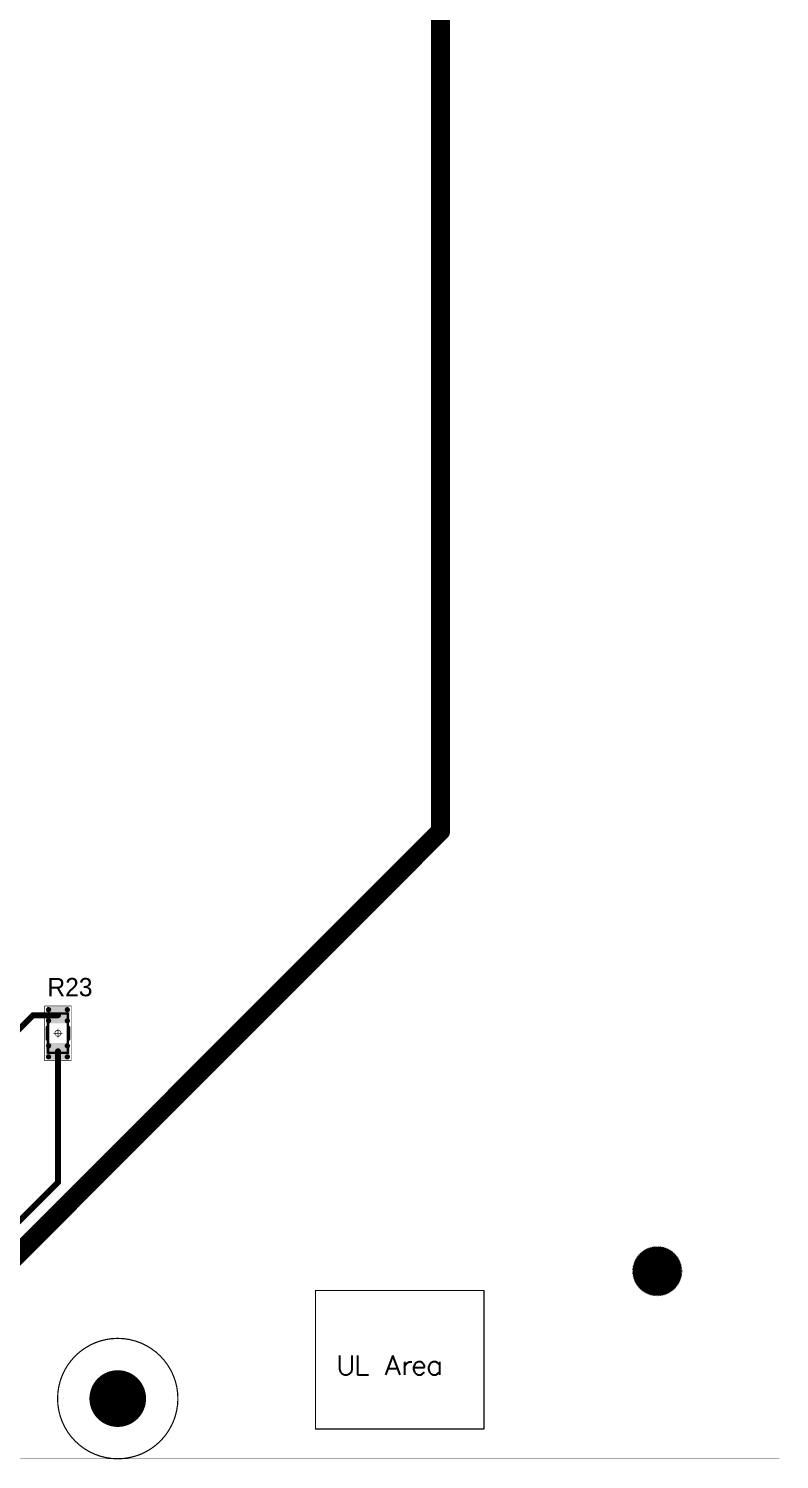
# Model space of a CAD drawing. Header units: millimetres. Extents: x 0 to 775, y 25 to 939.
# Drawn here: x 247.5 to 309.9, y 25.3 to 144.2 of the extents above; entities that cross this region are included whole.
import ezdxf

# ---------------------------------------------------------------- set-up
doc = ezdxf.new("R2010")
doc.units = ezdxf.units.MM
for name, color, linetype in [('BottomLayer', 5, 'Continuous'), ('BottomSolder', 6, 'Continuous'), ('Mechanical11', 56, 'Continuous'), ('Mechanical13', 56, 'Continuous'), ('Mechanical15', 56, 'Continuous'), ('Mechanical3', 76, 'Continuous'), ('Mechanical9', 56, 'Continuous'), ('MultiLayer', 9, 'Continuous'), ('TopLayer', 1, 'Continuous'), ('TopOverlay', 2, 'Continuous'), ('TopPaste', 8, 'Continuous'), ('TopSolder', 216, 'Continuous')]:
    doc.layers.add(name, color=color, linetype=linetype)

# ---------------------------------------------------------------- blocks, each defined once
blk = doc.blocks.new('RC1206S_71')
at = {"layer": 'Mechanical13', "const_width": 0.2}
for points in [[(-1.63, -0.83), (-1.63, 0.82)], [(1.63, 0.82), (-1.63, 0.82)], [(1.63, -0.83), (1.63, 0.82)], [(1.63, -0.83), (-1.63, -0.83)]]:
    blk.add_lwpolyline(points, dxfattribs=at)
at = {"layer": 'Mechanical13', "const_width": 0.1}
for points in [[(-1.68, 0.82, 1), (-1.58, 0.82, 1)], [(-1.68, 0.82, 1), (-1.58, 0.82, 1)], [(1.58, 0.82, 1), (1.68, 0.82, 1)], [(1.58, 0.82, 1), (1.68, 0.82, 1)], [(-1.68, -0.83, 1), (-1.58, -0.83, 1)], [(-1.68, -0.83, 1), (-1.58, -0.83, 1)], [(1.58, -0.83, 1), (1.68, -0.83, 1)], [(1.58, -0.83, 1), (1.68, -0.83, 1)]]:
    blk.add_lwpolyline(points, format="xyb", close=True, dxfattribs=at)
at = {"layer": 'Mechanical15', "const_width": 0.05}
for points in [[(-2.27, -1.1), (-2.27, 1.1)], [(2.27, 1.1), (-2.27, 1.1)], [(0.35, 0), (-0.35, 0)], [(0, -0.35), (0, 0.35)], [(2.27, -1.1), (2.27, 1.1)], [(2.27, -1.1), (-2.27, -1.1)]]:
    blk.add_lwpolyline(points, dxfattribs=at)
at = {"layer": 'Mechanical15'}
for points, const_width in [([(-2.29, 1.1, 1), (-2.26, 1.1, 1)], 0.025), ([(-2.29, 1.1, 1), (-2.26, 1.1, 1)], 0.025), ([(-0.36, 0, 1), (-0.34, 0, 1)], 0.025), ([(0.25, 0, 1), (-0.25, 0, 1)], 0.05), ([(-0.26, 0, 1), (-0.24, 0, 1)], 0.025), ([(-0.01, 0.35, 1), (0.01, 0.35, 1)], 0.025), ([(0.24, 0, 1), (0.26, 0, 1)], 0.025), ([(0.34, 0, 1), (0.36, 0, 1)], 0.025), ([(2.26, 1.1, 1), (2.29, 1.1, 1)], 0.025), ([(2.26, 1.1, 1), (2.29, 1.1, 1)], 0.025), ([(-2.29, -1.1, 1), (-2.26, -1.1, 1)], 0.025), ([(-2.29, -1.1, 1), (-2.26, -1.1, 1)], 0.025), ([(-0.01, -0.35, 1), (0.01, -0.35, 1)], 0.025), ([(2.26, -1.1, 1), (2.29, -1.1, 1)], 0.025), ([(2.26, -1.1, 1), (2.29, -1.1, 1)], 0.025)]:
    blk.add_lwpolyline(points, format="xyb", close=True, dxfattribs=dict(at, const_width=const_width))
at = {"layer": 'TopLayer', "const_width": 0.115}
for points in [[(-2.02, 0.78, 1), (-1.9, 0.78, 1)], [(-1.1, 0.78, 1), (-0.98, 0.78, 1)], [(0.98, 0.78, 1), (1.1, 0.78, 1)], [(1.9, 0.78, 1), (2.02, 0.78, 1)], [(-2.02, -0.78, 1), (-1.9, -0.78, 1)], [(-1.1, -0.78, 1), (-0.98, -0.78, 1)], [(0.98, -0.78, 1), (1.1, -0.78, 1)], [(1.9, -0.78, 1), (2.02, -0.78, 1)]]:
    blk.add_lwpolyline(points, format="xyb", close=True, dxfattribs=at)
at = {"layer": 'TopLayer'}
for points in [[(-2.08, -0.78), (-0.93, -0.78), (-2.08, 0.78), (-0.93, 0.78)], [(-1.96, -0.9), (-1.04, -0.9), (-1.96, 0.9), (-1.04, 0.9)], [(0.93, -0.78), (2.08, -0.78), (0.93, 0.78), (2.08, 0.78)], [(1.04, -0.9), (1.96, -0.9), (1.04, 0.9), (1.96, 0.9)]]:
    blk.add_solid(points, dxfattribs=at)
at = {"layer": 'TopOverlay', "const_width": 0.25}
for points in [[(0.5, 0.9), (-0.5, 0.9)], [(0.5, -0.9), (-0.5, -0.9)]]:
    blk.add_lwpolyline(points, dxfattribs=at)
at = {"layer": 'TopOverlay', "const_width": 0.125}
for points in [[(-0.56, 0.9, 1), (-0.44, 0.9, 1)], [(0.44, 0.9, 1), (0.56, 0.9, 1)], [(-0.56, -0.9, 1), (-0.44, -0.9, 1)], [(0.44, -0.9, 1), (0.56, -0.9, 1)]]:
    blk.add_lwpolyline(points, format="xyb", close=True, dxfattribs=at)
at = {"layer": 'TopPaste', "const_width": 0.09}
for points in [[(-2, 0.78, 1), (-1.92, 0.78, 1)], [(-1.09, 0.78, 1), (-1, 0.78, 1)], [(1, 0.78, 1), (1.09, 0.78, 1)], [(1.92, 0.78, 1), (2, 0.78, 1)], [(-2, -0.78, 1), (-1.92, -0.78, 1)], [(-1.09, -0.78, 1), (-1, -0.78, 1)], [(1, -0.78, 1), (1.09, -0.78, 1)], [(1.92, -0.78, 1), (2, -0.78, 1)]]:
    blk.add_lwpolyline(points, format="xyb", close=True, dxfattribs=at)
at = {"layer": 'TopPaste'}
for points in [[(-2.05, -0.78), (-0.95, -0.78), (-2.05, 0.78), (-0.95, 0.78)], [(-1.96, -0.87), (-1.04, -0.87), (-1.96, 0.87), (-1.04, 0.87)], [(0.95, -0.78), (2.05, -0.78), (0.95, 0.78), (2.05, 0.78)], [(1.04, -0.87), (1.96, -0.87), (1.04, 0.87), (1.96, 0.87)]]:
    blk.add_solid(points, dxfattribs=at)
at = {"layer": 'TopSolder', "const_width": 0.215}
for points in [[(-2.07, 0.78, 1), (-1.85, 0.78, 1)], [(-1.15, 0.78, 1), (-0.93, 0.78, 1)], [(0.93, 0.78, 1), (1.15, 0.78, 1)], [(1.85, 0.78, 1), (2.07, 0.78, 1)], [(-2.07, -0.78, 1), (-1.85, -0.78, 1)], [(-1.15, -0.78, 1), (-0.93, -0.78, 1)], [(0.93, -0.78, 1), (1.15, -0.78, 1)], [(1.85, -0.78, 1), (2.07, -0.78, 1)]]:
    blk.add_lwpolyline(points, format="xyb", close=True, dxfattribs=at)
at = {"layer": 'TopSolder'}
for points in [[(-2.18, -0.78), (-0.83, -0.78), (-2.18, 0.78), (-0.83, 0.78)], [(-1.96, -1), (-1.04, -1), (-1.96, 1), (-1.04, 1)], [(0.82, -0.78), (2.18, -0.78), (0.82, 0.78), (2.18, 0.78)], [(1.04, -1), (1.96, -1), (1.04, 1), (1.96, 1)]]:
    blk.add_solid(points, dxfattribs=at)
blk = doc.blocks.new('DRILL4_3_163')
at = {"layer": 'BottomLayer', "const_width": 2.25}
blk.add_lwpolyline([(-1.12, 0, 1), (1.12, 0, 1)], format="xyb", close=True, dxfattribs=at)
at = {"layer": 'BottomSolder', "const_width": 2.35}
blk.add_lwpolyline([(-1.18, 0, 1), (1.18, 0, 1)], format="xyb", close=True, dxfattribs=at)
at = {"layer": 'MultiLayer', "const_width": 2.25}
blk.add_lwpolyline([(-1.12, 0, 1), (1.12, 0, 1)], format="xyb", close=True, dxfattribs=at)
at = {"layer": 'TopLayer', "const_width": 2.25}
blk.add_lwpolyline([(-1.12, 0, 1), (1.12, 0, 1)], format="xyb", close=True, dxfattribs=at)
at = {"layer": 'TopOverlay'}
for points, const_width in [([(5, 0, 1), (-5, 0, 1)], 0.1), ([(-5.02, 0, 1), (-4.98, 0, 1)], 0.05), ([(4.98, 0, 1), (5.02, 0, 1)], 0.05)]:
    blk.add_lwpolyline(points, format="xyb", close=True, dxfattribs=dict(at, const_width=const_width))
at = {"layer": 'TopSolder', "const_width": 2.35}
blk.add_lwpolyline([(-1.18, 0, 1), (1.18, 0, 1)], format="xyb", close=True, dxfattribs=at)

msp = doc.modelspace()

# ---------------------------------------------------------------- linework, layer by layer
at = {"layer": 'Mechanical11'}
for p, q in [((273.34, 33.97), (273.34, 32.83)), ((274.39, 32.83), (274.39, 33.97)), ((274.83, 33.97), (274.83, 32.38)), ((277.77, 33.97), (277.16, 32.38)), ((278.37, 32.38), (277.77, 33.97)), ((278.74, 33.44), (278.74, 32.38)), ((278.82, 33.21), (278.97, 33.36)), ((278.97, 33.36), (279.12, 33.44)), ((279.12, 33.44), (279.35, 33.44)), ((279.72, 33.36), (279.56, 33.21)), ((279.87, 33.44), (279.72, 33.36)), ((280.09, 33.44), (279.87, 33.44)), ((280.24, 33.36), (280.09, 33.44)), ((280.32, 33.28), (280.24, 33.36)), ((280.4, 33.13), (280.32, 33.28)), ((280.96, 33.36), (280.81, 33.21)), ((281.11, 33.44), (280.96, 33.36)), ((281.34, 33.44), (281.11, 33.44)), ((281.49, 33.36), (281.34, 33.44)), ((281.64, 33.21), (281.49, 33.36)), ((281.64, 33.44), (281.64, 32.38)), ((273.34, 32.83), (273.41, 32.6)), ((273.41, 32.6), (273.56, 32.45)), ((273.56, 32.45), (273.79, 32.38)), ((273.79, 32.38), (273.94, 32.38)), ((273.94, 32.38), (274.17, 32.45)), ((274.17, 32.45), (274.32, 32.6)), ((274.32, 32.6), (274.39, 32.83)), ((274.83, 32.38), (275.74, 32.38)), ((277.39, 32.91), (278.14, 32.91)), ((278.74, 32.98), (278.82, 33.21)), ((279.56, 33.21), (279.49, 32.98)), ((279.49, 32.98), (280.4, 32.98)), ((279.49, 32.98), (279.49, 32.83)), ((279.49, 32.83), (279.56, 32.6)), ((279.56, 32.6), (279.72, 32.45)), ((279.72, 32.45), (279.87, 32.38)), ((279.87, 32.38), (280.09, 32.38)), ((280.09, 32.38), (280.24, 32.45)), ((280.24, 32.45), (280.4, 32.6)), ((280.4, 32.98), (280.4, 33.13)), ((280.81, 33.21), (280.74, 32.98)), ((280.74, 32.98), (280.74, 32.83)), ((280.74, 32.83), (280.81, 32.6)), ((280.81, 32.6), (280.96, 32.45)), ((280.96, 32.45), (281.11, 32.38)), ((281.11, 32.38), (281.34, 32.38)), ((281.34, 32.38), (281.49, 32.45)), ((281.49, 32.45), (281.64, 32.6))]:
    msp.add_line(p, q, dxfattribs=at)
at = {"layer": 'Mechanical11', "const_width": 0.1}
for points in [[(271.34, 27.88), (271.34, 39.38)], [(271.34, 39.38), (285.34, 39.38)], [(285.34, 27.88), (285.34, 39.38)], [(271.34, 27.88), (285.34, 27.88)]]:
    msp.add_lwpolyline(points, dxfattribs=at)
at = {"layer": 'Mechanical11', "const_width": 0.05}
for points in [[(271.31, 39.38, 1), (271.36, 39.38, 1)], [(271.31, 39.38, 1), (271.36, 39.38, 1)], [(285.31, 39.38, 1), (285.36, 39.38, 1)], [(285.31, 39.38, 1), (285.36, 39.38, 1)], [(271.31, 27.88, 1), (271.36, 27.88, 1)], [(271.31, 27.88, 1), (271.36, 27.88, 1)], [(285.31, 27.88, 1), (285.36, 27.88, 1)], [(285.31, 27.88, 1), (285.36, 27.88, 1)]]:
    msp.add_lwpolyline(points, format="xyb", close=True, dxfattribs=at)
at = {"layer": 'Mechanical3', "const_width": 0.01}
for points in [[(309.9, 25.4), (309.9, 215.4)], [(25.4, 25.4), (309.9, 25.4)]]:
    msp.add_lwpolyline(points, dxfattribs=at)
at = {"layer": 'Mechanical3', "const_width": 0.005}
msp.add_lwpolyline([(309.9, 25.4, 1), (309.9, 25.4, 1)], format="xyb", close=True, dxfattribs=at)
msp.add_lwpolyline([(309.9, 25.4, 1), (309.9, 25.4, 1)], format="xyb", close=True, dxfattribs=at)
at = {"layer": 'Mechanical9', "const_width": 0.0127}
for points in [[(254.9, 25.76), (254.9, 35.03)], [(254.9, 25.76), (254.9, 35.04)], [(250.26, 30.4), (259.54, 30.4)], [(250.36, 30.4), (259.54, 30.4)]]:
    msp.add_lwpolyline(points, dxfattribs=at)
at = {"layer": 'Mechanical9'}
for points, const_width in [([(254.9, 35.03, 1), (254.9, 35.03, 1)], 0.00635), ([(254.9, 35.04, 1), (254.9, 35.04, 1)], 0.00635), ([(254.9, 35.03, 1), (254.9, 35.03, 1)], 0.00635), ([(254.9, 35.03, 1), (254.9, 35.03, 1)], 0.00317), ([(254.9, 35.03, 1), (254.9, 35.03, 1)], 0.00317), ([(257.05, 30.4, 1), (252.75, 30.4, 1)], 0.0127), ([(257.05, 30.4, 1), (252.75, 30.4, 1)], 0.0127), ([(256.41, 31.94, 1), (256.4, 31.94, 1)], 0.00635), ([(256.4, 31.94, 1), (256.41, 31.94, 1)], 0.00317), ([(256.4, 31.94, 1), (256.4, 31.94, 1)], 0.00317), ([(250.26, 30.4, 1), (250.27, 30.4, 1)], 0.00635), ([(250.36, 30.4, 1), (250.37, 30.4, 1)], 0.00635), ([(252.75, 30.4, 1), (252.75, 30.4, 1)], 0.00635), ([(252.75, 30.4, 1), (252.75, 30.4, 1)], 0.00635), ([(254.9, 30.4, 1), (254.9, 30.4, 1)], 0.00635), ([(254.9, 30.4, 1), (254.9, 30.4, 1)], 0.00317), ([(254.9, 30.4, 1), (254.9, 30.4, 1)], 0.00635), ([(254.9, 30.4, 1), (254.9, 30.4, 1)], 0.00317), ([(254.9, 30.4, 1), (254.9, 30.4, 1)], 0.00317), ([(254.9, 30.4, 1), (254.9, 30.4, 1)], 0.00317), ([(257.05, 30.4, 1), (257.05, 30.4, 1)], 0.00635), ([(257.05, 30.4, 1), (257.05, 30.4, 1)], 0.00635), ([(259.53, 30.4, 1), (259.54, 30.4, 1)], 0.00635), ([(259.53, 30.4, 1), (259.54, 30.4, 1)], 0.00635), ([(253.4, 28.86, 1), (253.39, 28.86, 1)], 0.00635), ([(253.39, 28.86, 1), (253.4, 28.86, 1)], 0.00317), ([(253.4, 28.86, 1), (253.4, 28.86, 1)], 0.00317), ([(254.9, 25.76, 1), (254.9, 25.76, 1)], 0.00635), ([(254.9, 25.76, 1), (254.9, 25.76, 1)], 0.00635), ([(254.9, 25.76, 1), (254.9, 25.76, 1)], 0.00635), ([(254.9, 25.76, 1), (254.9, 25.76, 1)], 0.00317), ([(254.9, 25.76, 1), (254.9, 25.76, 1)], 0.00635), ([(254.9, 25.76, 1), (254.9, 25.76, 1)], 0.00317), ([(254.9, 25.76, 1), (254.9, 25.76, 1)], 0.00317), ([(254.9, 25.76, 1), (254.9, 25.76, 1)], 0.00317)]:
    msp.add_lwpolyline(points, format="xyb", close=True, dxfattribs=dict(at, const_width=const_width))
at = {"layer": 'TopLayer'}
for points, const_width in [([(281.73, 77.52), (281.73, 164.14)], 1.6), ([(242.7, 38.49), (281.73, 77.52)], 1.6), ([(244.87, 59.25), (247.87, 62.24)], 0.5), ([(247.87, 62.24), (249.93, 62.24)], 0.5), ([(249.93, 48.36), (249.93, 59.24)], 0.5), ([(246.57, 45), (249.93, 48.36)], 0.5)]:
    msp.add_lwpolyline(points, dxfattribs=dict(at, const_width=const_width))
for points, const_width in [([(281.33, 77.52, 1), (282.13, 77.52, 1)], 0.8), ([(281.33, 77.52, 1), (282.13, 77.52, 1)], 0.8), ([(247.74, 62.24, 1), (247.99, 62.24, 1)], 0.25), ([(247.74, 62.24, 1), (247.99, 62.24, 1)], 0.25), ([(249.81, 62.24, 1), (250.06, 62.24, 1)], 0.25), ([(249.81, 59.24, 1), (250.06, 59.24, 1)], 0.25), ([(249.81, 48.36, 1), (250.06, 48.36, 1)], 0.25), ([(249.81, 48.36, 1), (250.06, 48.36, 1)], 0.25), ([(301.82, 40.98, 1), (297.68, 40.98, 1)], 0.013), ([(299.37, 40.98, 1), (300.13, 40.98, 1)], 0.75), ([(297.68, 40.98, 1), (297.69, 40.98, 1)], 0.0065), ([(301.81, 40.98, 1), (301.82, 40.98, 1)], 0.0065)]:
    msp.add_lwpolyline(points, format="xyb", close=True, dxfattribs=dict(at, const_width=const_width))
at = {"layer": 'TopSolder', "const_width": 2.05}
msp.add_lwpolyline([(298.73, 40.98, 1), (300.77, 40.98, 1)], format="xyb", close=True, dxfattribs=at)

# ---------------------------------------------------------------- block references
at = {"rotation": 270}
msp.add_blockref('RC1206S_71', (249.93, 60.74), dxfattribs=at)
msp.add_blockref('DRILL4_3_163', (254.9, 30.4))

# ---------------------------------------------------------------- texts
at = {"layer": 'TopOverlay'}
msp.add_text('R23', height=1.524, dxfattribs=at).set_placement((249.06, 63.81))

doc.saveas('drawing.dxf')
